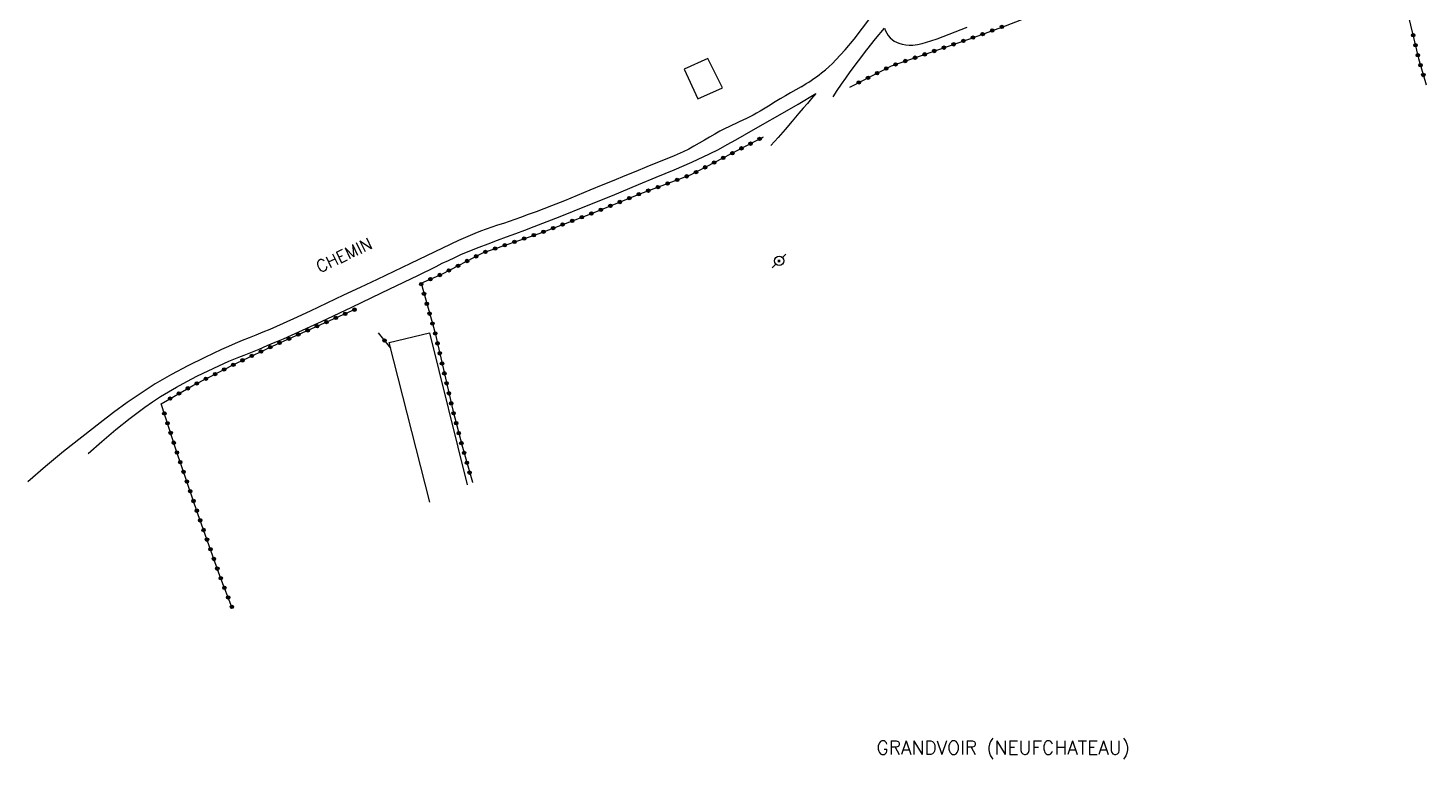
# Model space of a CAD drawing. Header units: millimetres. Extents: x 222014 to 223000, y 61000 to 62001.
# Drawn here: x 222389.1 to 222593.8, y 61235.8 to 61342.8 of the extents above; entities that cross this region are included whole.
import ezdxf
from ezdxf.enums import TextEntityAlignment as Align

# ---------------------------------------------------------------- set-up
doc = ezdxf.new("R2010")
doc.units = ezdxf.units.MM
doc.layers.get('0').update_dxf_attribs({"linetype": 'CONTINUOUS'})
for name, color, linetype in [('W0071', 7, 'CONTINUOUS'), ('W0104', 1, 'CONTINUOUS'), ('W0322', 7, 'CONTINUOUS'), ('W0323', 7, 'CONTINUOUS'), ('W0473', 7, 'CONTINUOUS'), ('W0980', 7, 'CONTINUOUS'), ('W0989', 7, 'CONTINUOUS')]:
    doc.layers.add(name, color=color, linetype=linetype)
doc.styles.get("Standard").update_dxf_attribs({"font": 'romans.shx', "width": 0.85})

# ---------------------------------------------------------------- blocks, each defined once
blk = doc.blocks.new('T473')
for p, q in [((-0.166667, 0.166667), (0.166667, -0.166667)), ((-0.166667, -0.166667), (0.166667, 0.166667)), ((0.500001, 0.500001), (1.000002, 1.000002)), ((-1.000002, -1.000002), (-0.500001, -0.500001))]:
    blk.add_line(p, q)
blk.add_ellipse((0, 0), major_axis=(0.471405, 0.471405), ratio=1, start_param=5.4977871438, end_param=11.780972451)
blk = doc.blocks.new('t323o')
at = {"color": 0, "linetype": 'Continuous'}
for radius in [0.25, 0.15]:
    blk.add_circle((0, 0), radius, dxfattribs=at)
blk = doc.blocks.new('t322o')
at = {"color": 0, "linetype": 'Continuous'}
for radius in [0.25, 0.15]:
    blk.add_circle((0, 0), radius, dxfattribs=at)

msp = doc.modelspace()

# ---------------------------------------------------------------- linework, layer by layer
at = {"layer": 'W0071'}
for points in [[(222502.31, 61334.2), (222502.69, 61334.43), (222503.06, 61334.67), (222503.43, 61334.91), (222503.8, 61335.15), (222504.19, 61335.41), (222504.57, 61335.67), (222504.95, 61335.95), (222505.32, 61336.23), (222505.86, 61336.68), (222506.39, 61337.15), (222506.9, 61337.64), (222507.39, 61338.14), (222508.75, 61339.64), (222510.06, 61341.19), (222511.31, 61342.78), (222512.52, 61344.41)], [(222507, 61332.73), (222507.61, 61333.66), (222508.22, 61334.58), (222508.86, 61335.49), (222509.5, 61336.39), (222510.72, 61338.03), (222511.96, 61339.64), (222513.23, 61341.23), (222514.52, 61342.8)], [(222514.52, 61342.8), (222514.66, 61342.42), (222514.85, 61342.05), (222515.07, 61341.71), (222515.34, 61341.39), (222515.63, 61341.14), (222515.94, 61340.91), (222516.28, 61340.73), (222516.63, 61340.59), (222517.13, 61340.44), (222517.64, 61340.35), (222518.16, 61340.32), (222518.68, 61340.32), (222519.36, 61340.41), (222520.03, 61340.56), (222520.68, 61340.76), (222521.33, 61340.96), (222522.22, 61341.25), (222523.11, 61341.57), (222523.99, 61341.89), (222524.87, 61342.24), (222525.74, 61342.58), (222526.61, 61342.93)], [(222502.31, 61334.2), (222501.54, 61333.77), (222500.78, 61333.33), (222500.01, 61332.89), (222499.25, 61332.44), (222498.76, 61332.15), (222498.27, 61331.85), (222497.78, 61331.54), (222497.29, 61331.23), (222496.8, 61330.93), (222496.3, 61330.63), (222495.8, 61330.34), (222495.3, 61330.06), (222494.8, 61329.8), (222494.29, 61329.55), (222493.77, 61329.31), (222493.26, 61329.08), (222492.74, 61328.85), (222492.23, 61328.61), (222491.72, 61328.37), (222491.21, 61328.11), (222490.43, 61327.7), (222489.67, 61327.27), (222488.91, 61326.83), (222488.15, 61326.38), (222487.39, 61325.94), (222486.62, 61325.51), (222485.85, 61325.09), (222485.06, 61324.69), (222483.74, 61324.09), (222482.4, 61323.55), (222481.05, 61323.02), (222479.71, 61322.48), (222478.1, 61321.82), (222476.48, 61321.16), (222474.87, 61320.5), (222473.25, 61319.84), (222471.38, 61319.07), (222469.52, 61318.3), (222467.65, 61317.54), (222465.77, 61316.8), (222464.63, 61316.36), (222463.49, 61315.93), (222462.35, 61315.5), (222461.2, 61315.08), (222460.37, 61314.79), (222459.53, 61314.5), (222458.7, 61314.22), (222457.86, 61313.94), (222457.02, 61313.66), (222456.19, 61313.37), (222455.36, 61313.06), (222454.54, 61312.74), (222452.14, 61311.7), (222449.79, 61310.59), (222447.44, 61309.45), (222445.09, 61308.33), (222442.64, 61307.18), (222440.2, 61306.02), (222437.75, 61304.85), (222435.31, 61303.69), (222432.86, 61302.53), (222430.41, 61301.38), (222427.95, 61300.25), (222425.48, 61299.14), (222424.48, 61298.71), (222423.48, 61298.29), (222422.46, 61297.88), (222421.45, 61297.47), (222420.44, 61297.07), (222419.43, 61296.65), (222418.43, 61296.22), (222417.44, 61295.76), (222414.96, 61294.59), (222412.51, 61293.37), (222410.08, 61292.09), (222407.71, 61290.72), (222405.63, 61289.39), (222403.6, 61287.98), (222401.61, 61286.52), (222399.63, 61285.03), (222396.94, 61282.95), (222394.28, 61280.81), (222391.65, 61278.63), (222389.07, 61276.4)], [(222397.89, 61280.53), (222399.89, 61282.32), (222401.95, 61284.05), (222404.05, 61285.71), (222406.2, 61287.32), (222407.33, 61288.11), (222408.48, 61288.86), (222409.65, 61289.58), (222410.83, 61290.27), (222412.36, 61291.1), (222413.9, 61291.9), (222415.47, 61292.65), (222417.04, 61293.39), (222417.77, 61293.71), (222418.5, 61294.03), (222419.24, 61294.33), (222419.98, 61294.63), (222420.72, 61294.93), (222421.46, 61295.22), (222422.2, 61295.52), (222422.93, 61295.83), (222424.12, 61296.33), (222425.3, 61296.83), (222426.49, 61297.33), (222427.66, 61297.85), (222432.09, 61299.88), (222436.49, 61301.95), (222440.87, 61304.04), (222445.26, 61306.14), (222446.16, 61306.58), (222447.06, 61307.03), (222447.96, 61307.48), (222448.86, 61307.93), (222449.76, 61308.38), (222450.66, 61308.81), (222451.57, 61309.24), (222452.49, 61309.65), (222453.81, 61310.2), (222455.14, 61310.73), (222456.48, 61311.24), (222457.83, 61311.74), (222459.18, 61312.23), (222460.52, 61312.72), (222461.87, 61313.23), (222463.2, 61313.74), (222467.04, 61315.25), (222470.86, 61316.77), (222474.68, 61318.32), (222478.49, 61319.89), (222481.1, 61320.98), (222483.72, 61322.06), (222486.32, 61323.19), (222488.89, 61324.39), (222490.2, 61325.05), (222491.48, 61325.75), (222492.76, 61326.47), (222494.03, 61327.19), (222496.65, 61328.67), (222499.26, 61330.17), (222501.86, 61331.68), (222504.45, 61333.21)], [(222504.45, 61333.21), (222503.84, 61332.49), (222503.23, 61331.78), (222502.62, 61331.06), (222502, 61330.35), (222500.98, 61329.16), (222499.96, 61327.97), (222498.93, 61326.79), (222497.9, 61325.61)]]:
    msp.add_lwpolyline(points, dxfattribs=at)
at = {"layer": 'W0104'}
msp.add_lwpolyline([(222488.65, 61338.36), (222485.17, 61336.77), (222487.2, 61332.46), (222490.79, 61334.08)], close=True, dxfattribs=at)
for points in [[(222447.91, 61273.41), (222441.98, 61296.78), (222447.89, 61298.2)], [(222447.89, 61298.2), (222453.4, 61275.94)]]:
    msp.add_lwpolyline(points, dxfattribs=at)
at = {"layer": 'W0322'}
msp.add_lwpolyline([(222509.43, 61334.17), (222515.53, 61337.27), (222527.17, 61341.29), (222532.23, 61343.15), (222545.22, 61348.21)], dxfattribs=at)
at = {"layer": 'W0323'}
for points in [[(222587.53, 61360.75), (222589.53, 61351.83), (222592.76, 61338.36), (222593.84, 61334.49)], [(222446.64, 61305.46), (222449.68, 61306.79), (222455.68, 61309.9), (222463.95, 61312.76), (222471.28, 61315.53), (222478.86, 61318.61), (222486.13, 61321.32), (222496.8, 61326.88)], [(222446.64, 61305.46), (222448.71, 61298.15), (222451.29, 61286.9), (222452.72, 61281.45), (222454.16, 61276.32), (222454.17, 61276.3)], [(222408.59, 61287.83), (222413.2, 61290.49), (222419.62, 61293.77), (222425.64, 61296.6), (222437.02, 61301.65)], [(222440.36, 61298.22), (222442.18, 61295.98)], [(222419.05, 61257.79), (222417.23, 61262.48), (222413.96, 61271.72), (222410.83, 61280.88), (222408.59, 61287.83)]]:
    msp.add_lwpolyline(points, dxfattribs=at)

# ---------------------------------------------------------------- block references
at = {"layer": 'W0322'}
for p, rotation in [((222530.31, 61342.45), 20.18184458975641), ((222531.72, 61342.97), 20.18184458975641), ((222524.66, 61340.43), 19.06474145679058), ((222526.08, 61340.92), 19.06474145679058), ((222527.49, 61341.41), 20.18184458975641), ((222528.9, 61341.93), 20.18184458975641), ((222517.57, 61337.98), 19.06474145679058), ((222518.99, 61338.47), 19.06474145679058), ((222520.41, 61338.96), 19.06474145679058), ((222521.82, 61339.45), 19.06474145679058), ((222523.24, 61339.94), 19.06474145679058), ((222513.44, 61336.21), 26.97724391853798), ((222514.78, 61336.89), 26.97724391853798), ((222516.15, 61337.49), 19.06474145679058), ((222510.77, 61334.85), 26.97724391853798), ((222512.11, 61335.53), 26.97724391853798)]:
    msp.add_blockref('t322o', p, dxfattribs=dict(at, rotation=rotation))
at = {"layer": 'W0323'}
for p, rotation in [((222591.95, 61341.75), 283.4534245983173), ((222592.3, 61340.29), 283.4534245983173), ((222592.64, 61338.83), 283.4534245983173), ((222593.03, 61337.38), 285.6537710030677), ((222593.44, 61335.94), 285.6537710030677), ((222494.91, 61325.89), 27.5188635826912), ((222496.24, 61326.58), 27.5188635826912), ((222490.91, 61323.81), 27.5188635826912), ((222492.24, 61324.5), 27.5188635826912), ((222493.57, 61325.2), 27.5188635826912), ((222486.92, 61321.73), 27.5188635826912), ((222488.25, 61322.42), 27.5188635826912), ((222489.58, 61323.12), 27.5188635826912), ((222481.35, 61319.53), 20.44790419265601), ((222482.75, 61320.06), 20.44790419265601), ((222484.16, 61320.58), 20.44790419265601), ((222485.56, 61321.11), 20.44790419265601), ((222477.15, 61317.91), 22.07579253347482), ((222478.54, 61318.48), 22.07579253347482), ((222479.94, 61319.01), 20.44790419265601), ((222471.59, 61315.66), 22.07579253347482), ((222472.98, 61316.22), 22.07579253347482), ((222474.37, 61316.79), 22.07579253347482), ((222475.76, 61317.35), 22.07579253347482), ((222465.98, 61313.53), 20.71853990451586), ((222467.38, 61314.06), 20.71853990451586), ((222468.79, 61314.59), 20.71853990451586), ((222470.19, 61315.12), 20.71853990451586), ((222460.33, 61311.51), 19.08111442899607), ((222461.75, 61312), 19.08111442899607), ((222463.17, 61312.49), 19.08111442899607), ((222464.58, 61313), 20.71853990451586), ((222454.72, 61309.4), 27.41120191186726), ((222456.08, 61310.04), 19.08111442899607), ((222457.5, 61310.53), 19.08111442899607), ((222458.91, 61311.02), 19.08111442899607), ((222450.73, 61307.33), 27.41120191186726), ((222452.06, 61308.02), 27.41120191186726), ((222453.39, 61308.71), 27.41120191186726), ((222446.67, 61305.33), 285.846908671813), ((222448.01, 61306.06), 23.61950935676204), ((222449.39, 61306.66), 23.61950935676204), ((222447.08, 61303.89), 285.846908671813), ((222436.9, 61301.59), 23.90969861180858), ((222447.49, 61302.45), 285.846908671813), ((222431.41, 61299.16), 23.90969861180858), ((222432.79, 61299.77), 23.90969861180858), ((222434.16, 61300.38), 23.90969861180858), ((222435.53, 61300.98), 23.90969861180858), ((222447.9, 61301.01), 285.846908671813), ((222448.31, 61299.56), 285.846908671813), ((222427.3, 61297.34), 23.90969861180858), ((222428.67, 61297.95), 23.90969861180858), ((222430.04, 61298.55), 23.90969861180858), ((222441.31, 61297.06), 309.0659346226794), ((222448.72, 61298.12), 282.9056950575713), ((222423.21, 61295.46), 25.17219728457408), ((222424.57, 61296.1), 25.17219728457408), ((222425.93, 61296.73), 23.90969861180858), ((222449.05, 61296.66), 282.9056950575713), ((222449.39, 61295.2), 282.9056950575713), ((222419.15, 61293.53), 27.06548476920039), ((222420.5, 61294.18), 25.17219728457408), ((222421.85, 61294.82), 25.17219728457408), ((222449.72, 61293.73), 282.9056950575713), ((222415.14, 61291.48), 27.06548476920039), ((222416.48, 61292.16), 27.06548476920039), ((222417.81, 61292.85), 27.06548476920039), ((222450.06, 61292.27), 282.9056950575713), ((222411.19, 61289.33), 30.0415886927576), ((222412.49, 61290.08), 30.0415886927576), ((222413.8, 61290.8), 27.06548476920039), ((222450.39, 61290.81), 282.9056950575713), ((222450.73, 61289.35), 282.9056950575713), ((222409.89, 61288.58), 30.0415886927576), ((222451.06, 61287.88), 282.9056950575713), ((222409.05, 61286.4), 107.8314393726054), ((222409.51, 61284.97), 107.8314393726054), ((222451.41, 61286.43), 284.6824832501761), ((222451.79, 61284.98), 284.6824832501761), ((222409.97, 61283.54), 107.8314393726054), ((222452.17, 61283.52), 284.6824832501761), ((222410.43, 61282.12), 107.8314393726054), ((222410.89, 61280.69), 108.893454990893), ((222452.55, 61282.07), 284.6824832501761), ((222452.95, 61280.63), 285.7403052709398), ((222411.38, 61279.27), 108.893454990893), ((222453.36, 61279.18), 285.7403052709398), ((222411.86, 61277.85), 108.893454990893), ((222453.76, 61277.74), 285.7403052709398), ((222412.35, 61276.43), 108.893454990893), ((222412.84, 61275.01), 108.893454990893), ((222413.32, 61273.59), 108.893454990893), ((222413.81, 61272.17), 108.893454990893), ((222414.3, 61270.76), 109.4961343402877), ((222414.8, 61269.34), 109.4961343402877), ((222415.3, 61267.93), 109.4961343402877), ((222415.81, 61266.52), 109.4961343402877), ((222416.31, 61265.1), 109.4961343402877), ((222416.81, 61263.69), 109.4961343402877), ((222417.31, 61262.28), 111.1562430758724), ((222417.85, 61260.88), 111.1562430758724), ((222418.4, 61259.48), 111.1562430758724), ((222418.94, 61258.08), 111.1562430758724)]:
    msp.add_blockref('t323o', p, dxfattribs=dict(at, rotation=rotation))
at = {"layer": 'W0473'}
msp.add_blockref('T473', (222499.09, 61308.73), dxfattribs=at)

# ---------------------------------------------------------------- texts
at = {"layer": 'W0980'}
msp.add_text('GRANDVOIR (NEUFCHATEAU)', height=2, dxfattribs=at).set_placement((222531.9, 61237.35), align=Align.MIDDLE)
at = {"layer": 'W0989'}
msp.add_text('CHEMIN', height=1.75, rotation=25.3019, dxfattribs=at).set_placement((222435.36, 61309.59), align=Align.MIDDLE_CENTER)

doc.saveas('drawing.dxf')
